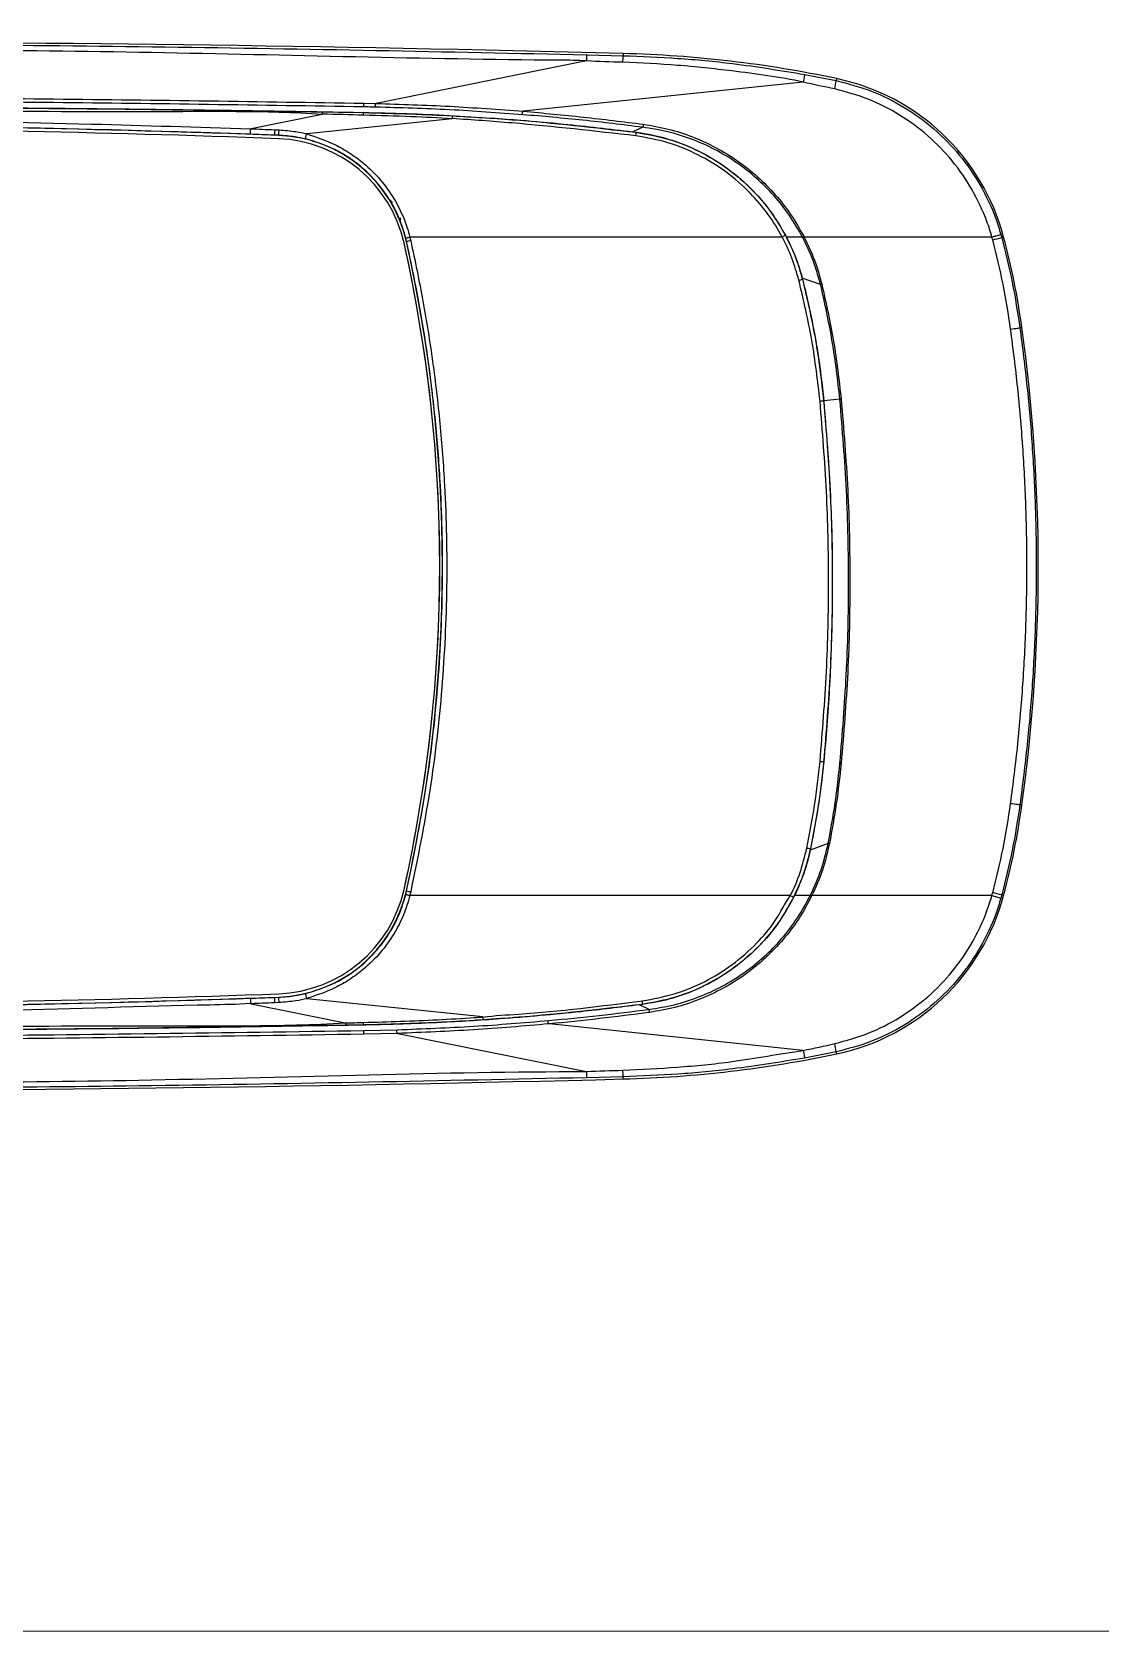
# Model space of a CAD drawing. Extents: x 832 to 911, y 781 to 934.
# Drawn here: x 865.68 to 869.96, y 797.09 to 803.5 of the extents above; entities that cross this region are included whole.
import ezdxf

# ---------------------------------------------------------------- set-up
doc = ezdxf.new("R2010")
doc.units = 0
doc.header["$MEASUREMENT"] = 0
doc.layers.add('1', color=4, linetype='Continuous')
doc.layers.add('BDIM_CYAN', color=4, linetype='Continuous')

# ---------------------------------------------------------------- blocks, each defined once
blk = doc.blocks.new('A$C326A3635')
at = {"layer": 'BDIM_CYAN'}
for p, q in [((3.3773, 4.1244), (2.5346, 3.954)), ((3.3781, 4.149), (3.5238, 4.1453)), ((3.524, 4.154), (3.5238, 4.1453)), ((4.246, 4.0394), (3.1241, 3.9226)), ((4.2515, 4.0702), (4.3784, 4.0453)), ((4.3801, 4.0534), (4.3784, 4.0453)), ((2.3179, 3.9102), (2.0332, 3.8526)), ((2.319, 3.92), (2.4842, 3.9171)), ((2.4431, 3.9186), (2.4842, 3.9178)), ((2.4842, 3.9178), (2.4842, 3.9171)), ((2.4849, 3.9548), (2.5332, 3.9537)), ((2.1282, 3.8486), (2.1456, 3.8479)), ((2.8387, 3.8929), (2.2567, 3.8323)), ((3.6029, 3.8585), (3.5634, 3.8405)), ((2.1448, 3.8264), (2.1274, 3.827)), ((2.1448, 3.8258), (2.1448, 3.8264)), ((3.5634, 3.8405), (3.5764, 3.8388)), ((3.5764, 3.8388), (3.5763, 3.8383)), ((2.5878, 3.569), (2.5997, 3.5572)), ((2.6304, 3.4962), (2.6304, 3.4868)), ((2.6306, 3.4868), (2.6306, 3.4962)), ((2.6568, 3.4006), (2.6534, 3.4146)), ((2.656, 3.4004), (2.6568, 3.4006)), ((4.1613, 3.4188), (2.6696, 3.4186)), ((2.6696, 3.4186), (2.6696, 3.4186)), ((4.243, 3.4188), (4.1785, 3.4185)), ((4.2482, 3.4214), (4.2431, 3.4189)), ((4.2444, 3.4163), (4.2431, 3.4188)), ((4.248, 3.4217), (4.2495, 3.4188)), ((5.0018, 3.4189), (4.2495, 3.4188)), ((5.0018, 3.4189), (5.0018, 3.4189)), ((5.0377, 3.4291), (5.0411, 3.4169)), ((5.0488, 3.4189), (5.0411, 3.4169)), ((4.2429, 3.2497), (4.2417, 3.2546)), ((4.3152, 3.2289), (4.2417, 3.2546)), ((4.2429, 3.2497), (4.2427, 3.2496)), ((5.1219, 3.0563), (5.114, 3.0552)), ((4.3279, 2.7631), (4.3276, 2.7631)), ((4.3927, 2.7693), (4.3279, 2.7631)), ((4.3279, 1.3169), (4.3276, 1.3169)), ((5.1219, 1.1437), (5.114, 1.1448)), ((4.3458, 0.9898), (4.2739, 0.9628)), ((4.2749, 0.9675), (4.2739, 0.9628)), ((4.2749, 0.9675), (4.2746, 0.9675)), ((2.6534, 0.7854), (2.6568, 0.7994)), ((2.656, 0.7996), (2.6568, 0.7994)), ((4.1941, 0.7812), (2.6696, 0.7814)), ((2.6696, 0.7814), (2.6696, 0.7814)), ((4.2743, 0.7812), (4.211, 0.7815)), ((4.2744, 0.7812), (4.2755, 0.7836)), ((4.2807, 0.7811), (4.2755, 0.7836)), ((4.2807, 0.7812), (4.2795, 0.7785)), ((5.0018, 0.7811), (4.2807, 0.7812)), ((5.0018, 0.7811), (5.0018, 0.7811)), ((5.0411, 0.7831), (5.0377, 0.7709)), ((5.0488, 0.7811), (5.0411, 0.7831)), ((2.0332, 0.3474), (2.4104, 0.2711)), ((2.1272, 0.373), (2.1448, 0.3736)), ((2.1456, 0.3521), (2.128, 0.3514)), ((2.1448, 0.3742), (2.1448, 0.3736)), ((2.9615, 0.2943), (2.2567, 0.3677)), ((3.6024, 0.3445), (3.5902, 0.3429)), ((3.628, 0.3247), (3.5902, 0.3429)), ((3.6024, 0.3445), (3.6023, 0.345)), ((2.4842, 0.2626), (2.4114, 0.2613)), ((2.4842, 0.2619), (2.4842, 0.2626)), ((4.246, 0.1606), (3.2281, 0.2665)), ((2.4846, 0.2399), (2.6205, 0.2434)), ((2.6203, 0.2287), (2.4849, 0.2251)), ((2.6213, 0.2285), (3.3773, 0.0756)), ((4.3784, 0.1547), (4.2515, 0.1298)), ((4.3801, 0.1466), (4.3784, 0.1547)), ((3.5238, 0.0547), (3.3781, 0.051)), ((3.524, 0.046), (3.5238, 0.0547))]:
    blk.add_line(p, q, dxfattribs=at)
at = {"layer": 'BDIM_CYAN', "flags": 128}
for points in [[(2.996, 3.8956), (2.9967, 3.8956), (2.9974, 3.8955)], [(5.0769, 3.0501), (5.084, 3.051), (5.0908, 3.052), (5.0971, 3.0528), (5.1026, 3.0536), (5.1071, 3.0542), (5.1106, 3.0547), (5.1129, 3.055), (5.114, 3.0552)], [(4.313, 2.7617), (4.3158, 2.7619), (4.3185, 2.7622), (4.321, 2.7624), (4.3232, 2.7626), (4.325, 2.7628), (4.3264, 2.7629), (4.3273, 2.763), (4.3276, 2.7631)], [(5.0769, 1.1499), (5.084, 1.149), (5.0908, 1.148), (5.0971, 1.1472), (5.1026, 1.1464), (5.1071, 1.1458), (5.1106, 1.1453), (5.1129, 1.145), (5.114, 1.1448)], [(3.108, 0.2926), (3.1074, 0.2925), (3.1067, 0.2925)]]:
    blk.add_lwpolyline(points, dxfattribs=at)
at = {"layer": 'BDIM_CYAN'}
for centre, radius, start, end in [((0, -130.8), 135, 88.504201, 91.495799), ((2.9557, 4.1379), 0.5681, 358.10839, 0.75346), ((3.4, -0.5944), 4.75, 78.09245, 88.5042), ((3.937, 4.1104), 0.4461, 347.28786, 351.60332), ((4.1985, 3.1923), 0.88, 14.92187, 78.09245), ((2.3327, 3.9113), 0.1516, 358.2909, 2.20854), ((0, -53.0437), 56.91, 87.84019, 92.15981), ((0, -53.0471), 56.9, 87.84019, 92.15981), ((11.0186, 3.5096), 8.8969, 177.81579, 177.95507), ((-2.987, 4.035), 5.136, 357.67228, 357.91266), ((2.1242, 3.2779), 0.535, 12.63529, 87.84019), ((2.1242, 3.2812), 0.545, 12.63529, 87.84019), ((3.4977, 3.8371), 0.0786, 350.46968, 0.87262), ((-3.145, 2.1), 5.945, 347.36471, 12.63529), ((5.5077, -9.2587), 12.9764, 102.6179, 102.69164), ((-3.1221, 33.935), 31.591, 284.9076, 284.97535), ((2.15, 2.6464), 3, 7.85169, 14.92187), ((-3.145, 2.0967), 5.935, 0.03234, 12.63529), ((-3.1457, 2.1), 5.935, 347.40114, 12.59886), ((3.955, 4.3286), 1.1167, 284.17414, 284.92783), ((-1.8125, 2.1), 7, 352.14831, 7.85169), ((-3.145, 2.1033), 5.935, 347.36471, 359.96766), ((4.6204, 4.4976), 3.1941, 264.47804, 264.74172), ((2.15, 1.5536), 3, 345.07813, 352.14831), ((3.4086, -3.1171), 4.1754, 78.03072, 78.23229), ((2.1242, 0.9221), 0.535, 272.15981, 347.36471), ((2.1242, 0.9188), 0.545, 272.15981, 347.36471), ((5.4785, 13.3286), 12.8431, 257.30798, 257.38248), ((4.1985, 1.0077), 0.88, 281.90755, 345.07813), ((-3.2759, -30.3112), 32.1874, 75.02528, 75.09177), ((0, 57.2471), 56.9, 267.84019, 272.15981), ((0, 57.2437), 56.91, 267.84019, 272.15981), ((10.8386, 0.6837), 8.7169, 182.04262, 182.18479), ((-2.9892, 0.1649), 5.1382, 2.08738, 2.32765), ((3.522, 0.3457), 0.0804, 359.49616, 9.60873), ((2.1892, 0.2655), 0.295, 359.43986, 1.36547), ((3.4, 4.7944), 4.75, 271.4958, 281.90755), ((3.937, 0.0896), 0.4461, 8.39668, 12.71214), ((2.9557, 0.0621), 0.5681, 359.24654, 1.89161), ((0, 135), 135, 268.504201, 271.495799)]:
    blk.add_arc(centre, radius, start, end, dxfattribs=at)
for points, knots in [([(-3.3781, 4.149), (-2.7971, 4.1614), (-1.6712, 4.1854), (0.018, 4.1941), (1.6892, 4.1852), (2.8151, 4.1611), (3.3781, 4.149)], [0, 0, 0, 0, 0.258003, 0.5, 0.74998, 1, 1, 1, 1]), ([(3.3773, 4.1244), (3.3773, 4.1244), (3.3415, 4.1266), (2.7603, 4.13), (1.6352, 4.1647), (-0.0001, 4.1724), (-1.6704, 4.1518), (-2.7975, 4.1606), (-3.3773, 4.1244), (-3.3773, 4.1244)], [0, 0, 0, 0, 0, 0.015939, 0.25797, 0.5, 0.74201, 1, 1, 1, 1, 1]), ([(3.3775, 4.1244), (3.3775, 4.1244), (3.3775, 4.1244), (3.3775, 4.1244), (3.3775, 4.1244), (3.3774, 4.1244), (3.3774, 4.1244), (3.3773, 4.1244)], [0, 0, 0, 0, 0.038555, 0.089273, 0.183601, 0.587232, 1, 1, 1, 1]), ([(3.3781, 4.149), (3.3781, 4.1485), (3.3781, 4.1477), (3.378, 4.1434), (3.3778, 4.1364), (3.3776, 4.1284), (3.3775, 4.1244)], [0, 0, 0, 0, 0.244979, 0.400464, 0.700231, 1, 1, 1, 1]), ([(3.3777, 4.1244), (3.3777, 4.1244), (3.3776, 4.1244), (3.3775, 4.1244), (3.3775, 4.1244)], [0, 0, 0, 0, 0.014893, 1, 1, 1, 1]), ([(3.5235, 4.1191), (3.4749, 4.1202), (3.4262, 4.1214), (3.3777, 4.1244), (3.3777, 4.1244)], [0, 0, 0, 0, 0.999984, 1, 1, 1, 1]), ([(4.246, 4.0394), (4.246, 4.0394), (4.1515, 4.0597), (3.9833, 4.0824), (3.7423, 4.1088), (3.5965, 4.1157), (3.5235, 4.1191)], [0, 0, 0, 0, 0.000003, 0.398306, 0.698849, 1, 1, 1, 1]), ([(3.5238, 4.1453), (3.597, 4.1424), (3.7438, 4.1366), (3.9869, 4.1135), (4.1555, 4.0859), (4.2515, 4.0702)], [0, 0, 0, 0, 0.300429, 0.601513, 1, 1, 1, 1]), ([(4.2461, 4.0395), (4.2461, 4.0395), (4.2461, 4.0395), (4.2461, 4.0395), (4.2461, 4.0395), (4.246, 4.0394), (4.246, 4.0394), (4.246, 4.0394)], [0, 0, 0, 0, 0.06215, 0.139734, 0.287806, 0.850883, 1, 1, 1, 1]), ([(4.2515, 4.0702), (4.2514, 4.0696), (4.2512, 4.0685), (4.2501, 4.0619), (4.2484, 4.0522), (4.2469, 4.0437), (4.2461, 4.0395)], [0, 0, 0, 0, 0.233174, 0.479854, 0.739928, 1, 1, 1, 1]), ([(4.2462, 4.0395), (4.2462, 4.0395), (4.2462, 4.0395), (4.2461, 4.0395), (4.2461, 4.0395)], [0, 0, 0, 0, 0.024486, 1, 1, 1, 1]), ([(4.3722, 4.0123), (4.3301, 4.0207), (4.2879, 4.029), (4.2462, 4.0395), (4.2462, 4.0395)], [0, 0, 0, 0, 0.9999812, 1, 1, 1, 1]), ([(4.3784, 4.0453), (4.4257, 4.0329), (4.5205, 4.008), (4.6523, 3.9415), (4.7713, 3.8551), (4.8745, 3.7498), (4.958, 3.6284), (5.0101, 3.519), (5.0311, 3.4507), (5.0377, 3.4291)], [0, 0, 0, 0, 0.1546934, 0.3093898, 0.464069, 0.6187485, 0.7736717, 0.928595, 1, 1, 1, 1]), ([(-2.4849, 3.9548), (-2.0708, 3.9614), (-1.2425, 3.9745), (0, 3.9794), (1.2425, 3.9745), (2.0707, 3.9614), (2.4849, 3.9548)], [0, 0, 0, 0, 0.249999, 0.5, 0.750002, 1, 1, 1, 1]), ([(5.0018, 3.4189), (5.0018, 3.4189), (4.9966, 3.4399), (4.9743, 3.5047), (4.9261, 3.6099), (4.8459, 3.7261), (4.7475, 3.8273), (4.6338, 3.9105), (4.508, 3.9751), (4.4175, 3.9999), (4.3722, 4.0123)], [0, 0, 0, 0, 0.0000027, 0.0713548, 0.2261995, 0.3810462, 0.5357272, 0.6904138, 0.8452038, 1, 1, 1, 1]), ([(2.4846, 3.9402), (2.0705, 3.9467), (1.2424, 3.9596), (0, 3.9644), (-1.2424, 3.9596), (-2.0705, 3.9467), (-2.4846, 3.9402)], [0, 0, 0, 0, 0.249995, 0.5, 0.750005, 1, 1, 1, 1]), ([(-2.4431, 3.9186), (-2.3273, 3.9206), (-2.0369, 3.9256), (-1.5718, 3.9317), (-1.0479, 3.9368), (-0.524, 3.9398), (-0.1174, 3.9406), (0.3435, 3.9403), (0.7443, 3.9388), (1.2023, 3.9353), (1.5458, 3.9319), (1.8893, 3.9275), (2.1755, 3.9232), (2.3601, 3.9201), (2.4302, 3.9188), (2.4431, 3.9186)], [0, 0, 0, 0, 0.071103, 0.178323, 0.285543, 0.39277, 0.5, 0.53515, 0.675753, 0.746054, 0.816355, 0.886656, 0.956957, 0.992107, 1, 1, 1, 1]), ([(-2.319, 3.92), (-2.0898, 3.9235), (-1.3168, 3.9355), (0, 3.9426), (1.3169, 3.9355), (2.0898, 3.9235), (2.319, 3.92)], [0, 0, 0, 0, 0.148287, 0.4999997, 0.8517373, 1, 1, 1, 1]), ([(2.3179, 3.9102), (2.3179, 3.9102), (2.0896, 3.9245), (1.3159, 3.9135), (0, 3.9424), (-1.3159, 3.9135), (-2.0896, 3.9245), (-2.3179, 3.9102), (-2.3179, 3.9102)], [0, 0, 0, 0, 0.000001, 0.148106, 0.5, 0.851869, 0.999999, 1, 1, 1, 1]), ([(2.3189, 3.9106), (2.3189, 3.9106), (2.3189, 3.9106), (2.3188, 3.9105), (2.3187, 3.9104), (2.3184, 3.9103), (2.3181, 3.9102), (2.3179, 3.9102)], [0, 0, 0, 0, 0.037723, 0.086625, 0.178405, 0.509324, 1, 1, 1, 1]), ([(2.319, 3.92), (2.319, 3.92), (2.319, 3.9198), (2.319, 3.9184), (2.319, 3.9152), (2.3189, 3.9121), (2.3189, 3.9106)], [0, 0, 0, 0, 0.1025452, 0.3999147, 0.699957, 1, 1, 1, 1]), ([(2.3198, 3.9106), (2.3198, 3.9106), (2.3195, 3.9106), (2.3192, 3.9106), (2.3189, 3.9106)], [0, 0, 0, 0, 0.002469, 1, 1, 1, 1]), ([(2.4842, 3.9067), (2.4294, 3.9087), (2.3746, 3.9106), (2.3198, 3.9106), (2.3198, 3.9106)], [0, 0, 0, 0, 0.999986, 1, 1, 1, 1]), ([(2.4842, 3.9178), (2.5414, 3.9165), (2.6559, 3.9139), (2.8265, 3.9064), (2.9398, 3.8992), (2.996, 3.8956)], [0, 0, 0, 0, 0.335193, 0.670383, 1, 1, 1, 1]), ([(2.4842, 3.9171), (2.5477, 3.9157), (2.6662, 3.913), (2.7846, 3.9072), (2.8395, 3.9045)], [0, 0, 0, 0, 0.536141, 1, 1, 1, 1]), ([(2.4846, 3.9402), (2.4846, 3.9413), (2.4846, 3.9435), (2.4847, 3.9473), (2.4848, 3.9511), (2.4848, 3.9536), (2.4849, 3.9548)], [0, 0, 0, 0, 0.258077, 0.499996, 0.741918, 1, 1, 1, 1]), ([(2.5337, 3.939), (2.5251, 3.9392), (2.5088, 3.9397), (2.4924, 3.94), (2.4846, 3.9402)], [0, 0, 0, 0, 0.520118, 1, 1, 1, 1]), ([(2.5338, 3.9537), (2.5327, 3.9526), (2.5312, 3.9509), (2.5301, 3.9482), (2.5298, 3.9463), (2.5301, 3.9445), (2.5312, 3.9419), (2.5326, 3.9402), (2.5337, 3.939)], [0, 0, 0, 0, 0.279024, 0.39401, 0.501273, 0.5943, 0.704837, 1, 1, 1, 1]), ([(3.1227, 3.9089), (3.0246, 3.9162), (2.8286, 3.9307), (2.632, 3.9362), (2.5337, 3.939)], [0, 0, 0, 0, 0.4999361, 1, 1, 1, 1]), ([(2.5346, 3.954), (2.6331, 3.9508), (2.8298, 3.9445), (3.0261, 3.9298), (3.1243, 3.9225)], [0, 0, 0, 0, 0.5001662, 1, 1, 1, 1]), ([(3.1236, 3.9225), (3.1224, 3.9214), (3.1206, 3.92), (3.1192, 3.9174), (3.1188, 3.9156), (3.119, 3.9137), (3.1204, 3.9113), (3.1218, 3.9099), (3.1227, 3.9089)], [0, 0, 0, 0, 0.2872693, 0.3996148, 0.500544, 0.612389, 0.7427411, 1, 1, 1, 1]), ([(3.6028, 3.8584), (3.523, 3.8684), (3.3633, 3.8883), (3.2029, 3.902), (3.1227, 3.9089)], [0, 0, 0, 0, 0.499899, 1, 1, 1, 1]), ([(3.1243, 3.9227), (3.2046, 3.9153), (3.365, 3.9006), (3.5249, 3.8806), (3.6047, 3.8706)], [0, 0, 0, 0, 0.500257, 1, 1, 1, 1]), ([(2.0311, 3.8305), (1.8188, 3.8374), (1.3348, 3.8531), (0.5788, 3.8657), (-0.2638, 3.8683), (-1.1333, 3.8578), (-1.7314, 3.8412), (-2.0306, 3.8305), (-2.0311, 3.8305)], [0, 0, 0, 0, 0.156863, 0.357558, 0.558253, 0.778936, 0.99962, 1, 1, 1, 1]), ([(-2.0303, 3.8521), (-2.0303, 3.8521), (-1.9763, 3.8554), (-1.6502, 3.8619), (-1.0526, 3.8824), (-0.2368, 3.8901), (0.579, 3.8879), (1.3348, 3.875), (1.8184, 3.859), (2.0303, 3.8521)], [0, 0, 0, 0, 0.000001, 0.040007, 0.240855, 0.441703, 0.642551, 0.843399, 1, 1, 1, 1]), ([(2.0303, 3.8521), (2.0303, 3.8521), (2.0308, 3.8521), (2.0313, 3.852), (2.0318, 3.852)], [0, 0, 0, 0, 0.001621, 1, 1, 1, 1]), ([(2.0311, 3.8305), (2.0311, 3.8305), (2.0311, 3.8306), (2.0311, 3.8312), (2.0311, 3.833), (2.0312, 3.8367), (2.0314, 3.8415), (2.0316, 3.8469), (2.0317, 3.8503), (2.0318, 3.852)], [0, 0, 0, 0, 0.045633, 0.11954, 0.295635, 0.471727, 0.64782, 0.823908, 1, 1, 1, 1]), ([(2.0318, 3.852), (2.0318, 3.852), (2.0318, 3.8521), (2.0319, 3.8522), (2.0321, 3.8523), (2.0326, 3.8525), (2.033, 3.8526), (2.0332, 3.8526)], [0, 0, 0, 0, 0.043004, 0.099713, 0.204278, 0.568194, 1, 1, 1, 1]), ([(2.0332, 3.8526), (2.0481, 3.852), (2.0798, 3.8507), (2.1114, 3.8493), (2.1282, 3.8486)], [0, 0, 0, 0, 0.470477, 1, 1, 1, 1]), ([(2.1456, 3.8479), (2.1683, 3.8461), (2.2056, 3.8433), (2.2424, 3.8359), (2.2567, 3.8323), (2.2567, 3.8323)], [0, 0, 0, 0, 0.60595, 0.999978, 1, 1, 1, 1]), ([(2.8387, 3.8929), (2.8387, 3.8929), (2.7841, 3.8963), (2.6659, 3.9016), (2.5477, 3.9049), (2.4842, 3.9067)], [0, 0, 0, 0, 0.000007, 0.462965, 1, 1, 1, 1]), ([(2.8393, 3.8931), (2.8393, 3.8931), (2.8393, 3.8931), (2.8393, 3.893), (2.8392, 3.893), (2.8391, 3.893), (2.8389, 3.8929), (2.8387, 3.8929)], [0, 0, 0, 0, 0.019115, 0.043576, 0.089722, 0.292947, 1, 1, 1, 1]), ([(2.8395, 3.9045), (2.8396, 3.9044), (2.8396, 3.904), (2.8396, 3.9019), (2.8395, 3.898), (2.8394, 3.8947), (2.8393, 3.8931)], [0, 0, 0, 0, 0.1835109, 0.4648113, 0.732408, 1, 1, 1, 1]), ([(2.8398, 3.893), (2.8398, 3.893), (2.8396, 3.8931), (2.8395, 3.8931), (2.8393, 3.8931)], [0, 0, 0, 0, 0.004426, 1, 1, 1, 1]), ([(2.8395, 3.9045), (2.9196, 3.8998), (3.1659, 3.8853), (3.411, 3.8572), (3.5763, 3.8383)], [0, 0, 0, 0, 0.325087, 1, 1, 1, 1]), ([(3.5753, 3.8241), (3.4101, 3.8428), (3.1654, 3.8706), (2.9197, 3.8881), (2.8398, 3.893), (2.8398, 3.893)], [0, 0, 0, 0, 0.675183, 0.999997, 1, 1, 1, 1]), ([(2.9974, 3.8955), (3.0365, 3.8927), (3.1328, 3.8857), (3.3216, 3.8689), (3.4709, 3.8514), (3.5634, 3.8405)], [0, 0, 0, 0, 0.206888, 0.5086604, 1, 1, 1, 1]), ([(3.6047, 3.8706), (3.6048, 3.8694), (3.6048, 3.8672), (3.6045, 3.8636), (3.6039, 3.861), (3.6034, 3.8593), (3.603, 3.8588), (3.6029, 3.8587)], [0, 0, 0, 0, 0.270641, 0.504235, 0.825593, 0.931619, 1, 1, 1, 1]), ([(4.2429, 3.4188), (4.2261, 3.4481), (4.1926, 3.5062), (4.1301, 3.5854), (4.0587, 3.6566), (3.9788, 3.7191), (3.8917, 3.7715), (3.7991, 3.8126), (3.7025, 3.8429), (3.6361, 3.8534), (3.6029, 3.8587)], [0, 0, 0, 0, 0.1253656, 0.2490797, 0.373447, 0.499342, 0.6250172, 0.750338, 0.8750124, 1, 1, 1, 1]), ([(3.6047, 3.8706), (3.6383, 3.8649), (3.7053, 3.8537), (3.8027, 3.8219), (3.8958, 3.7793), (3.9834, 3.7257), (4.0635, 3.6621), (4.1352, 3.5898), (4.1976, 3.5098), (4.2312, 3.4511), (4.248, 3.4217)], [0, 0, 0, 0, 0.125186, 0.25023, 0.375758, 0.501519, 0.627396, 0.751609, 0.875231, 1, 1, 1, 1]), ([(2.1274, 3.827), (2.1107, 3.8276), (2.0786, 3.8288), (2.0465, 3.83), (2.0311, 3.8305)], [0, 0, 0, 0, 0.521264, 1, 1, 1, 1]), ([(2.2517, 3.8118), (2.238, 3.8148), (2.2028, 3.8224), (2.1668, 3.8249), (2.1448, 3.8264)], [0, 0, 0, 0, 0.389337, 1, 1, 1, 1]), ([(2.2517, 3.8118), (2.2517, 3.8118), (2.2517, 3.8119), (2.2516, 3.8123), (2.2518, 3.8138), (2.2524, 3.8172), (2.2534, 3.8217), (2.2545, 3.8269), (2.2554, 3.8303), (2.2558, 3.832)], [0, 0, 0, 0, 0.043426, 0.09011, 0.272096, 0.454073, 0.636047, 0.818025, 1, 1, 1, 1]), ([(2.6534, 3.4146), (2.6458, 3.4402), (2.6305, 3.4915), (2.5919, 3.5666), (2.5403, 3.6382), (2.4807, 3.6971), (2.42, 3.7413), (2.3475, 3.7827), (2.289, 3.8005), (2.2517, 3.8118)], [0, 0, 0, 0, 0.13508, 0.270159, 0.424919, 0.579679, 0.691849, 0.804019, 1, 1, 1, 1]), ([(2.2567, 3.8323), (2.2566, 3.8323), (2.2563, 3.8323), (2.2561, 3.8322), (2.2559, 3.8321), (2.2558, 3.832), (2.2558, 3.832), (2.2558, 3.832)], [0, 0, 0, 0, 0.321247, 0.651464, 0.788, 0.926109, 1, 1, 1, 1]), ([(2.2558, 3.832), (2.2942, 3.8192), (2.3544, 3.7993), (2.4294, 3.7561), (2.4918, 3.7103), (2.5532, 3.6494), (2.6065, 3.5755), (2.6455, 3.4978), (2.663, 3.4454), (2.6696, 3.4186), (2.6696, 3.4186)], [0, 0, 0, 0, 0.1974297, 0.3095284, 0.4216188, 0.576068, 0.7305122, 0.8652546, 0.9999961, 1, 1, 1, 1]), ([(4.1613, 3.4188), (4.1613, 3.4188), (4.1451, 3.4513), (4.1052, 3.5122), (4.0309, 3.6016), (3.9373, 3.6829), (3.8256, 3.7512), (3.7039, 3.801), (3.6181, 3.8164), (3.5753, 3.8241)], [0, 0, 0, 0, 0.000001, 0.146991, 0.29398, 0.470514, 0.647046, 0.823526, 1, 1, 1, 1]), ([(3.5763, 3.8383), (3.6195, 3.8307), (3.707, 3.8153), (3.8305, 3.7649), (3.9453, 3.6954), (4.0401, 3.6126), (4.1178, 3.522), (4.1553, 3.4582), (4.1742, 3.426)], [0, 0, 0, 0, 0.174004, 0.353062, 0.527064, 0.706098, 0.851603, 1, 1, 1, 1]), ([(3.5764, 3.8388), (3.58, 3.8383), (3.6248, 3.8324), (3.7098, 3.8132), (3.8257, 3.7674), (3.9356, 3.7025), (4.0354, 3.6184), (4.119, 3.5223), (4.1598, 3.451), (4.1785, 3.4185)], [0, 0, 0, 0, 0.014411, 0.177789, 0.341162, 0.502501, 0.67758, 0.85266, 1, 1, 1, 1]), ([(2.6534, 3.4146), (2.6536, 3.4146), (2.654, 3.4147), (2.6562, 3.4153), (2.6598, 3.4162), (2.6645, 3.4173), (2.6679, 3.4182), (2.6696, 3.4186)], [0, 0, 0, 0, 0.182251, 0.367822, 0.578548, 0.789274, 1, 1, 1, 1]), ([(2.6568, 0.7994), (2.6841, 0.9338), (2.7389, 1.2032), (2.7849, 1.6105), (2.8049, 2.0177), (2.7976, 2.3697), (2.7753, 2.6683), (2.7465, 2.9135), (2.7081, 3.158), (2.6739, 3.3197), (2.6568, 3.4006)], [0, 0, 0, 0, 0.156854, 0.314466, 0.46839, 0.623027, 0.716944, 0.810861, 0.905431, 1, 1, 1, 1]), ([(2.6696, 3.4186), (2.6696, 3.4186), (2.6709, 3.4139), (2.672, 3.4091), (2.6731, 3.4043)], [0, 0, 0, 0, 0.000113, 1, 1, 1, 1]), ([(2.6731, 3.4043), (2.6901, 3.3237), (2.7242, 3.1626), (2.7627, 2.918), (2.7917, 2.6716), (2.8143, 2.3717), (2.8216, 2.0181), (2.8017, 1.6104), (2.7555, 1.2014), (2.7006, 0.9312), (2.6731, 0.7957)], [0, 0, 0, 0, 0.093918, 0.187835, 0.282405, 0.376975, 0.530895, 0.685529, 0.842386, 1, 1, 1, 1]), ([(4.1742, 3.426), (4.1739, 3.4258), (4.1737, 3.4256), (4.172, 3.4247), (4.1699, 3.4235), (4.166, 3.4213), (4.1629, 3.4197), (4.1613, 3.4188)], [0, 0, 0, 0, 0.264317, 0.31265, 0.541761, 0.770886, 1, 1, 1, 1]), ([(4.1613, 3.4188), (4.1613, 3.4188), (4.1613, 3.4188), (4.1613, 3.4188), (4.1613, 3.4188)], [0, 0, 0, 0, 0.686687, 1, 1, 1, 1]), ([(4.2284, 3.2459), (4.2197, 3.2754), (4.2021, 3.3348), (4.1768, 3.3917), (4.1613, 3.4188), (4.1613, 3.4188)], [0, 0, 0, 0, 0.496382, 0.999987, 1, 1, 1, 1]), ([(4.1742, 3.426), (4.1881, 3.3978), (4.2163, 3.3411), (4.2338, 3.2802), (4.2427, 3.2496)], [0, 0, 0, 0, 0.496388, 1, 1, 1, 1]), ([(4.1785, 3.4185), (4.1907, 3.3931), (4.2151, 3.3424), (4.2332, 3.2864), (4.241, 3.2569), (4.2417, 3.2546)], [0, 0, 0, 0, 0.479141, 0.958285, 1, 1, 1, 1]), ([(4.2495, 3.4188), (4.2486, 3.4184), (4.2469, 3.4175), (4.2452, 3.4167), (4.2444, 3.4163)], [0, 0, 0, 0, 0.500006, 1, 1, 1, 1]), ([(4.3152, 3.2289), (4.3062, 3.2612), (4.2882, 3.3258), (4.259, 3.3861), (4.2444, 3.4163)], [0, 0, 0, 0, 0.500239, 1, 1, 1, 1]), ([(4.2495, 3.4188), (4.2641, 3.3885), (4.2933, 3.3277), (4.3112, 3.2627), (4.3201, 3.2302)], [0, 0, 0, 0, 0.500072, 1, 1, 1, 1]), ([(5.0018, 3.4189), (5.0061, 3.4201), (5.0115, 3.4217), (5.0279, 3.4263), (5.033, 3.4278), (5.0377, 3.4291)], [0, 0, 0, 0, 0.2387122, 0.2979874, 1, 1, 1, 1]), ([(5.005, 3.4073), (5.0039, 3.4111), (5.0029, 3.415), (5.0018, 3.4189), (5.0018, 3.4189)], [0, 0, 0, 0, 0.9998121, 1, 1, 1, 1]), ([(5.0769, 3.0501), (5.0677, 3.11), (5.0492, 3.2302), (5.0198, 3.3482), (5.005, 3.4073)], [0, 0, 0, 0, 0.499051, 1, 1, 1, 1]), ([(5.0411, 3.4169), (5.056, 3.3573), (5.0859, 3.2378), (5.1046, 3.1161), (5.114, 3.0552)], [0, 0, 0, 0, 0.499048, 1, 1, 1, 1]), ([(4.313, 2.7617), (4.3036, 2.8429), (4.2848, 3.006), (4.2473, 3.1658), (4.2284, 3.2459)], [0, 0, 0, 0, 0.498497, 1, 1, 1, 1]), ([(4.2427, 3.2496), (4.2615, 3.1696), (4.2992, 3.009), (4.3181, 2.8452), (4.3276, 2.7631)], [0, 0, 0, 0, 0.4984965, 1, 1, 1, 1]), ([(4.2429, 3.2497), (4.2508, 3.2178), (4.2705, 3.1378), (4.2958, 3.0087), (4.3158, 2.8782), (4.3244, 2.7963), (4.3279, 2.7631)], [0, 0, 0, 0, 0.19921, 0.499992, 0.797442, 1, 1, 1, 1]), ([(4.3202, 3.2301), (4.3193, 3.2299), (4.3177, 3.2295), (4.3161, 3.2291), (4.3152, 3.2289)], [0, 0, 0, 0, 0.499984, 1, 1, 1, 1]), ([(4.3927, 2.7693), (4.3839, 2.8466), (4.3663, 3.0012), (4.3323, 3.153), (4.3153, 3.2289)], [0, 0, 0, 0, 0.500012, 1, 1, 1, 1]), ([(4.3202, 3.2301), (4.3372, 3.1541), (4.3713, 3.002), (4.3889, 2.8472), (4.3978, 2.7698)], [0, 0, 0, 0, 0.5000047, 1, 1, 1, 1]), ([(5.0769, 1.1499), (5.087, 1.2293), (5.1073, 1.388), (5.1273, 1.6275), (5.1396, 1.8679), (5.1434, 2.1071), (5.1391, 2.3445), (5.1267, 2.58), (5.1069, 2.8154), (5.0869, 2.9718), (5.0769, 3.0501)], [0, 0, 0, 0, 0.125877, 0.251754, 0.378235, 0.504716, 0.628252, 0.751787, 0.875894, 1, 1, 1, 1]), ([(5.114, 3.0552), (5.124, 2.9769), (5.144, 2.8203), (5.164, 2.584), (5.1765, 2.3469), (5.1809, 2.1079), (5.1771, 1.8678), (5.1648, 1.6265), (5.1447, 1.3853), (5.1242, 1.225), (5.114, 1.1448)], [0, 0, 0, 0, 0.123535, 0.247071, 0.371177, 0.495284, 0.621161, 0.747038, 0.873519, 1, 1, 1, 1]), ([(4.313, 1.3183), (4.3228, 1.4378), (4.3424, 1.6769), (4.3499, 2.0378), (4.3426, 2.3998), (4.3229, 2.641), (4.313, 2.7617)], [0, 0, 0, 0, 0.248861, 0.497722, 0.748861, 1, 1, 1, 1]), ([(4.3276, 2.7631), (4.3374, 2.6433), (4.3571, 2.4038), (4.3646, 2.0422), (4.3573, 1.6795), (4.3375, 1.4378), (4.3276, 1.3169)], [0, 0, 0, 0, 0.248861, 0.497722, 0.748861, 1, 1, 1, 1]), ([(4.3279, 2.7631), (4.3393, 2.6198), (4.3584, 2.3799), (4.3641, 2.0424), (4.3588, 1.7518), (4.3453, 1.5099), (4.3323, 1.3651), (4.3279, 1.3169)], [0, 0, 0, 0, 0.297673, 0.498342, 0.69901, 0.899679, 1, 1, 1, 1]), ([(4.3978, 2.7697), (4.3969, 2.7697), (4.3952, 2.7695), (4.3935, 2.7694), (4.3927, 2.7693)], [0, 0, 0, 0, 0.499984, 1, 1, 1, 1]), ([(4.3927, 1.3107), (4.4024, 1.4286), (4.4222, 1.6684), (4.43, 2.033), (4.4228, 2.4018), (4.4027, 2.6473), (4.3927, 2.7693)], [0, 0, 0, 0, 0.24282, 0.494171, 0.748639, 1, 1, 1, 1]), ([(4.3978, 2.7697), (4.4077, 2.6483), (4.4276, 2.4055), (4.4351, 2.04), (4.4276, 1.6746), (4.4077, 1.4317), (4.3978, 1.3102)], [0, 0, 0, 0, 0.250029, 0.499907, 0.749948, 1, 1, 1, 1]), ([(4.2602, 0.9706), (4.2714, 1.0281), (4.2938, 1.1433), (4.3066, 1.2599), (4.313, 1.3183)], [0, 0, 0, 0, 0.499232, 1, 1, 1, 1]), ([(4.3276, 1.3169), (4.3212, 1.2584), (4.3084, 1.1412), (4.2859, 1.0255), (4.2746, 0.9675)], [0, 0, 0, 0, 0.4992312, 1, 1, 1, 1]), ([(4.3279, 1.3169), (4.322, 1.2626), (4.3093, 1.1454), (4.2869, 1.0297), (4.2749, 0.9675)], [0, 0, 0, 0, 0.46293, 1, 1, 1, 1]), ([(4.3458, 0.9898), (4.3558, 1.0436), (4.3754, 1.1499), (4.387, 1.2575), (4.3927, 1.3107)], [0, 0, 0, 0, 0.50531, 1, 1, 1, 1]), ([(4.3978, 1.3102), (4.392, 1.2564), (4.3804, 1.1487), (4.3606, 1.0421), (4.3508, 0.9889)], [0, 0, 0, 0, 0.49996, 1, 1, 1, 1]), ([(4.3978, 1.3102), (4.3969, 1.3103), (4.3952, 1.3105), (4.3935, 1.3106), (4.3927, 1.3107)], [0, 0, 0, 0, 0.500041, 1, 1, 1, 1]), ([(5.005, 0.7927), (5.0197, 0.8516), (5.0492, 0.9696), (5.0676, 1.0897), (5.0769, 1.1499)], [0, 0, 0, 0, 0.499051, 1, 1, 1, 1]), ([(5.114, 1.1448), (5.1046, 1.0841), (5.0859, 0.9624), (5.0561, 0.843), (5.0411, 0.7831)], [0, 0, 0, 0, 0.499048, 1, 1, 1, 1]), ([(4.1941, 0.7812), (4.1941, 0.7812), (4.2101, 0.8103), (4.2354, 0.8729), (4.2519, 0.9378), (4.2602, 0.9706)], [0, 0, 0, 0, 0.000012, 0.495779, 1, 1, 1, 1]), ([(4.2746, 0.9675), (4.2665, 0.9345), (4.2504, 0.8679), (4.2216, 0.8057), (4.2071, 0.7744)], [0, 0, 0, 0, 0.495771, 1, 1, 1, 1]), ([(4.2739, 0.9628), (4.2719, 0.9543), (4.2652, 0.9244), (4.2494, 0.8717), (4.2294, 0.82), (4.215, 0.7898), (4.211, 0.7815)], [0, 0, 0, 0, 0.136049, 0.478196, 0.856445, 1, 1, 1, 1]), ([(4.2755, 0.7836), (4.2906, 0.8168), (4.3207, 0.8832), (4.3374, 0.9543), (4.3457, 0.9898)], [0, 0, 0, 0, 0.499758, 1, 1, 1, 1]), ([(4.3507, 0.9887), (4.3425, 0.953), (4.3259, 0.8815), (4.2958, 0.8146), (4.2807, 0.7812)], [0, 0, 0, 0, 0.499918, 1, 1, 1, 1]), ([(4.3507, 0.9887), (4.3499, 0.9889), (4.3482, 0.9893), (4.3465, 0.9896), (4.3457, 0.9898)], [0, 0, 0, 0, 0.500014, 1, 1, 1, 1]), ([(2.2517, 0.3882), (2.289, 0.3995), (2.3475, 0.4173), (2.42, 0.4587), (2.4807, 0.5029), (2.5403, 0.5618), (2.5919, 0.6334), (2.6305, 0.7085), (2.6458, 0.7598), (2.6534, 0.7854)], [0, 0, 0, 0, 0.195981, 0.308151, 0.420321, 0.575081, 0.729841, 0.86492, 1, 1, 1, 1]), ([(2.6696, 0.7814), (2.6696, 0.7814), (2.663, 0.7546), (2.6455, 0.7022), (2.6065, 0.6245), (2.5532, 0.5506), (2.4918, 0.4897), (2.4294, 0.4439), (2.3544, 0.4007), (2.2942, 0.3808), (2.2558, 0.368)], [0, 0, 0, 0, 0.000004, 0.134745, 0.269488, 0.423932, 0.578381, 0.690472, 0.80257, 1, 1, 1, 1]), ([(2.6534, 0.7854), (2.6536, 0.7854), (2.654, 0.7853), (2.6562, 0.7847), (2.6598, 0.7838), (2.6645, 0.7827), (2.6679, 0.7818), (2.6696, 0.7814)], [0, 0, 0, 0, 0.182251, 0.367822, 0.578548, 0.789274, 1, 1, 1, 1]), ([(2.6731, 0.7957), (2.672, 0.7909), (2.6708, 0.7861), (2.6696, 0.7814), (2.6696, 0.7814)], [0, 0, 0, 0, 0.999877, 1, 1, 1, 1]), ([(3.6012, 0.3591), (3.6441, 0.3669), (3.7298, 0.3825), (3.8513, 0.4327), (3.9631, 0.5012), (4.0578, 0.5851), (4.138, 0.6778), (4.1725, 0.7487), (4.1941, 0.7812), (4.1941, 0.7812)], [0, 0, 0, 0, 0.172497, 0.345002, 0.517553, 0.690106, 0.845052, 0.999999, 1, 1, 1, 1]), ([(4.2071, 0.7744), (4.1879, 0.7399), (4.149, 0.6702), (4.0691, 0.5753), (3.972, 0.4896), (3.8585, 0.4202), (3.7342, 0.3687), (3.6467, 0.353), (3.6023, 0.345)], [0, 0, 0, 0, 0.1531371, 0.3098213, 0.4799013, 0.6548962, 0.8249801, 1, 1, 1, 1]), ([(4.211, 0.7815), (4.1886, 0.741), (4.1446, 0.6614), (4.0542, 0.5596), (3.9511, 0.4742), (3.8345, 0.4082), (3.717, 0.364), (3.6377, 0.3505), (3.6024, 0.3445)], [0, 0, 0, 0, 0.17782, 0.34892, 0.520022, 0.691143, 0.862263, 1, 1, 1, 1]), ([(3.6279, 0.3246), (3.6618, 0.3301), (3.7294, 0.3411), (3.8277, 0.3726), (3.9214, 0.4154), (4.0095, 0.4696), (4.0902, 0.5343), (4.1619, 0.6083), (4.2249, 0.6902), (4.2578, 0.7507), (4.2743, 0.7812)], [0, 0, 0, 0, 0.125046, 0.249283, 0.374248, 0.499534, 0.62497, 0.749678, 0.874099, 1, 1, 1, 1]), ([(4.2795, 0.7785), (4.2629, 0.7478), (4.2301, 0.6868), (4.167, 0.6039), (4.0951, 0.5288), (4.0142, 0.4629), (3.9256, 0.4074), (3.8312, 0.3633), (3.7323, 0.3302), (3.664, 0.3185), (3.6298, 0.3127)], [0, 0, 0, 0, 0.12551, 0.249718, 0.374303, 0.499708, 0.625094, 0.750241, 0.874932, 1, 1, 1, 1]), ([(4.1941, 0.7812), (4.1941, 0.7812), (4.1941, 0.7812), (4.1941, 0.7812), (4.1941, 0.7812)], [0, 0, 0, 0, 0.694105, 1, 1, 1, 1]), ([(4.1941, 0.7812), (4.1957, 0.7804), (4.1988, 0.7788), (4.2028, 0.7767), (4.2049, 0.7756), (4.2066, 0.7747), (4.2069, 0.7745), (4.2071, 0.7744)], [0, 0, 0, 0, 0.22918, 0.458355, 0.687541, 0.7338, 1, 1, 1, 1]), ([(4.2795, 0.7785), (4.2786, 0.779), (4.2768, 0.7799), (4.2751, 0.7807), (4.2743, 0.7812)], [0, 0, 0, 0, 0.499996, 1, 1, 1, 1]), ([(4.3722, 0.1877), (4.4175, 0.2001), (4.508, 0.2249), (4.6338, 0.2895), (4.7475, 0.3727), (4.8459, 0.4739), (4.926, 0.5901), (4.9744, 0.6952), (4.9964, 0.7602), (5.0018, 0.7811), (5.0018, 0.7811)], [0, 0, 0, 0, 0.154796, 0.309586, 0.464273, 0.618954, 0.773801, 0.928645, 0.999997, 1, 1, 1, 1]), ([(5.0377, 0.7709), (5.0311, 0.7493), (5.0101, 0.681), (4.958, 0.5716), (4.8745, 0.4502), (4.7713, 0.3449), (4.6523, 0.2585), (4.5205, 0.192), (4.4257, 0.1671), (4.3784, 0.1547)], [0, 0, 0, 0, 0.071405, 0.226328, 0.381251, 0.535931, 0.69061, 0.845307, 1, 1, 1, 1]), ([(5.0018, 0.7811), (5.0018, 0.7811), (5.0028, 0.785), (5.0039, 0.7889), (5.005, 0.7927)], [0, 0, 0, 0, 0.000194, 1, 1, 1, 1]), ([(5.0018, 0.7811), (5.0061, 0.7799), (5.0115, 0.7783), (5.0279, 0.7737), (5.033, 0.7722), (5.0377, 0.7709)], [0, 0, 0, 0, 0.238712, 0.297988, 1, 1, 1, 1]), ([(2.1448, 0.3736), (2.1668, 0.3751), (2.2028, 0.3776), (2.238, 0.3852), (2.2517, 0.3882)], [0, 0, 0, 0, 0.610663, 1, 1, 1, 1]), ([(2.2517, 0.3882), (2.2517, 0.3882), (2.2517, 0.3881), (2.2516, 0.3877), (2.2518, 0.3862), (2.2524, 0.3828), (2.2534, 0.3783), (2.2545, 0.3731), (2.2554, 0.3697), (2.2558, 0.368)], [0, 0, 0, 0, 0.043425, 0.09011, 0.272096, 0.454073, 0.636048, 0.818025, 1, 1, 1, 1]), ([(2.0303, 0.3479), (2.0303, 0.3479), (1.9763, 0.3446), (1.6502, 0.3381), (1.0526, 0.3176), (0.2368, 0.3099), (-0.579, 0.3121), (-1.3352, 0.325), (-1.8194, 0.341), (-2.0318, 0.348)], [0, 0, 0, 0, 0.000001, 0.039996, 0.240751, 0.441549, 0.642304, 0.843102, 1, 1, 1, 1]), ([(-2.0311, 0.3695), (-1.8188, 0.3626), (-1.3348, 0.3469), (-0.5788, 0.3343), (0.2638, 0.3317), (1.1333, 0.3422), (1.7314, 0.3588), (2.0306, 0.3695), (2.0311, 0.3695)], [0, 0, 0, 0, 0.15686, 0.357555, 0.55825, 0.778935, 0.99962, 1, 1, 1, 1]), ([(2.0318, 0.348), (2.0313, 0.348), (2.0308, 0.348), (2.0303, 0.3479), (2.0303, 0.3479)], [0, 0, 0, 0, 0.998376, 1, 1, 1, 1]), ([(2.0311, 0.3695), (2.0465, 0.37), (2.0785, 0.3712), (2.1106, 0.3724), (2.1272, 0.373)], [0, 0, 0, 0, 0.479693, 1, 1, 1, 1]), ([(2.0311, 0.3695), (2.0311, 0.3695), (2.0311, 0.3694), (2.0311, 0.3688), (2.0311, 0.367), (2.0312, 0.3633), (2.0314, 0.3585), (2.0316, 0.3531), (2.0317, 0.3497), (2.0318, 0.348)], [0, 0, 0, 0, 0.045633, 0.11954, 0.295635, 0.471727, 0.64782, 0.823908, 1, 1, 1, 1]), ([(2.0332, 0.3474), (2.0331, 0.3474), (2.0328, 0.3475), (2.0324, 0.3476), (2.0321, 0.3477), (2.0319, 0.3478), (2.0318, 0.3479), (2.0318, 0.3479), (2.0318, 0.348), (2.0318, 0.348)], [0, 0, 0, 0, 0.320705, 0.539606, 0.690517, 0.84622, 0.909449, 0.963237, 1, 1, 1, 1]), ([(2.128, 0.3514), (2.1113, 0.3507), (2.0797, 0.3493), (2.0481, 0.348), (2.0332, 0.3474)], [0, 0, 0, 0, 0.528566, 1, 1, 1, 1]), ([(2.2567, 0.3677), (2.2567, 0.3677), (2.2424, 0.3641), (2.2056, 0.3567), (2.1683, 0.3539), (2.1456, 0.3521)], [0, 0, 0, 0, 0.000022, 0.39405, 1, 1, 1, 1]), ([(2.2558, 0.368), (2.2558, 0.368), (2.2558, 0.3679), (2.2559, 0.3679), (2.2562, 0.3677), (2.2565, 0.3677), (2.2567, 0.3677)], [0, 0, 0, 0, 0.0931322, 0.2103219, 0.4157692, 1, 1, 1, 1]), ([(3.6023, 0.345), (3.437, 0.3256), (3.2241, 0.3007), (3.0102, 0.2859), (2.9625, 0.2826)], [0, 0, 0, 0, 0.776714, 1, 1, 1, 1]), ([(2.9626, 0.2942), (2.9626, 0.2942), (3.0099, 0.3001), (3.2239, 0.3114), (3.4362, 0.3382), (3.6012, 0.3591)], [0, 0, 0, 0, 0.000004, 0.222846, 1, 1, 1, 1]), ([(3.5902, 0.3429), (3.5119, 0.3333), (3.3796, 0.3172), (3.2196, 0.3019), (3.1371, 0.2949), (3.109, 0.2927), (3.108, 0.2926)], [0, 0, 0, 0, 0.487803, 0.825387, 0.994175, 1, 1, 1, 1]), ([(3.2266, 0.2802), (3.2936, 0.2865), (3.4277, 0.2992), (3.5611, 0.3164), (3.6278, 0.3249)], [0, 0, 0, 0, 0.5000566, 1, 1, 1, 1]), ([(3.6298, 0.3127), (3.6298, 0.3139), (3.6299, 0.3161), (3.6295, 0.3197), (3.6289, 0.3223), (3.6284, 0.3241), (3.628, 0.3246), (3.6279, 0.3248)], [0, 0, 0, 0, 0.263525, 0.499179, 0.826491, 0.933071, 1, 1, 1, 1]), ([(2.4842, 0.2619), (2.4296, 0.2609), (2.1567, 0.256), (1.6655, 0.2489), (1.0105, 0.2424), (0.3554, 0.2392), (-0.1905, 0.239), (-0.7364, 0.2409), (-1.2642, 0.2446), (-1.8832, 0.2517), (-2.2839, 0.2585), (-2.4842, 0.2619)], [0, 0, 0, 0, 0.0329594, 0.1647972, 0.2966349, 0.4284727, 0.5603105, 0.6262293, 0.7580671, 0.8790323, 1, 1, 1, 1]), ([(2.4114, 0.2613), (2.1514, 0.2572), (1.3476, 0.2443), (0, 0.2371), (-1.3477, 0.2443), (-2.1514, 0.2572), (-2.4114, 0.2613)], [0, 0, 0, 0, 0.161762, 0.5, 0.838261, 1, 1, 1, 1]), ([(-2.4104, 0.2711), (-2.4104, 0.2711), (-2.1512, 0.2549), (-1.3469, 0.2662), (-0.0001, 0.2381), (1.3469, 0.2653), (2.1511, 0.2559), (2.4104, 0.2711), (2.4104, 0.2711)], [0, 0, 0, 0, 0, 0.161615, 0.5, 0.838362, 0.999999, 1, 1, 1, 1]), ([(2.4104, 0.2711), (2.4105, 0.2711), (2.4107, 0.271), (2.4109, 0.271), (2.411, 0.2709), (2.4111, 0.2709), (2.4112, 0.2708), (2.4112, 0.2708), (2.4113, 0.2708), (2.4113, 0.2708), (2.4113, 0.2708)], [0, 0, 0, 0, 0.321203, 0.539491, 0.689276, 0.829146, 0.900716, 0.952545, 0.989141, 1, 1, 1, 1]), ([(2.4113, 0.2708), (2.4115, 0.2708), (2.4118, 0.2708), (2.4121, 0.2708), (2.4121, 0.2708)], [0, 0, 0, 0, 0.9971181, 1, 1, 1, 1]), ([(2.4113, 0.2708), (2.4113, 0.2692), (2.4113, 0.2661), (2.4114, 0.2629), (2.4114, 0.2615), (2.4114, 0.2614), (2.4114, 0.2613)], [0, 0, 0, 0, 0.299222, 0.598439, 0.889721, 1, 1, 1, 1]), ([(2.4121, 0.2708), (2.4121, 0.2708), (2.4361, 0.2708), (2.4601, 0.2717), (2.4841, 0.2725)], [0, 0, 0, 0, 0.000033, 1, 1, 1, 1]), ([(2.4841, 0.2725), (2.5335, 0.2739), (2.6815, 0.2781), (2.8406, 0.286), (2.9503, 0.2936), (2.9615, 0.2943), (2.9615, 0.2943)], [0, 0, 0, 0, 0.30984, 0.929288, 0.999995, 1, 1, 1, 1]), ([(2.9625, 0.2826), (2.951, 0.2819), (2.8411, 0.2748), (2.6817, 0.2671), (2.5336, 0.2637), (2.4842, 0.2626)], [0, 0, 0, 0, 0.071823, 0.690625, 1, 1, 1, 1]), ([(2.5331, 0.2629), (2.5305, 0.2628), (2.5142, 0.2624), (2.4978, 0.2621), (2.4842, 0.2619)], [0, 0, 0, 0, 0.163431, 1, 1, 1, 1]), ([(3.1067, 0.2925), (3.0919, 0.2913), (3.0363, 0.2869), (2.9399, 0.2803), (2.8036, 0.2724), (2.6809, 0.2672), (2.5862, 0.2642), (2.546, 0.2632), (2.5331, 0.2629)], [0, 0, 0, 0, 0.077546, 0.291306, 0.505101, 0.790164, 0.932692, 1, 1, 1, 1]), ([(3.2274, 0.2666), (3.1264, 0.258), (2.9243, 0.2408), (2.7217, 0.2325), (2.6204, 0.2284)], [0, 0, 0, 0, 0.499859, 1, 1, 1, 1]), ([(2.6205, 0.2434), (2.722, 0.2472), (2.9244, 0.2548), (3.1261, 0.2717), (3.2266, 0.2802)], [0, 0, 0, 0, 0.501739, 1, 1, 1, 1]), ([(2.9615, 0.2943), (2.9616, 0.2943), (2.9617, 0.2943), (2.9618, 0.2942), (2.9619, 0.2942), (2.962, 0.2942), (2.962, 0.2942), (2.962, 0.2942), (2.9621, 0.2942), (2.9621, 0.2941), (2.9621, 0.2941), (2.9621, 0.2941)], [0, 0, 0, 0, 0.322591, 0.540038, 0.688021, 0.788488, 0.858489, 0.931065, 0.960508, 0.985021, 1, 1, 1, 1]), ([(2.9621, 0.2941), (2.9622, 0.2941), (2.9624, 0.2942), (2.9626, 0.2942), (2.9626, 0.2942)], [0, 0, 0, 0, 0.995647, 1, 1, 1, 1]), ([(2.9621, 0.2941), (2.9622, 0.2925), (2.9623, 0.2892), (2.9625, 0.2854), (2.9625, 0.2837), (2.9625, 0.2828), (2.9625, 0.2827), (2.9625, 0.2826)], [0, 0, 0, 0, 0.26603, 0.532056, 0.798082, 0.832076, 1, 1, 1, 1]), ([(3.2275, 0.2668), (3.2264, 0.2679), (3.2248, 0.2693), (3.2235, 0.2718), (3.2231, 0.2736), (3.2234, 0.2755), (3.2246, 0.2778), (3.2258, 0.2792), (3.2266, 0.2802)], [0, 0, 0, 0, 0.283087, 0.396346, 0.500093, 0.612528, 0.743119, 1, 1, 1, 1]), ([(3.6298, 0.3127), (3.5629, 0.3041), (3.429, 0.2868), (3.2946, 0.2732), (3.2274, 0.2664)], [0, 0, 0, 0, 0.499726, 1, 1, 1, 1]), ([(2.4849, 0.2251), (1.9327, 0.217), (0.8284, 0.2007), (-0.8284, 0.2007), (-1.9327, 0.217), (-2.4849, 0.2251)], [0, 0, 0, 0, 0.333332, 0.666668, 1, 1, 1, 1]), ([(-2.4846, 0.2399), (-1.9325, 0.2318), (-0.8283, 0.2157), (0.8283, 0.2157), (1.9325, 0.2318), (2.4846, 0.2399)], [0, 0, 0, 0, 0.333333, 0.666667, 1, 1, 1, 1]), ([(2.4849, 0.2251), (2.4848, 0.2264), (2.4848, 0.2288), (2.4847, 0.2327), (2.4847, 0.2365), (2.4846, 0.2387), (2.4846, 0.2399)], [0, 0, 0, 0, 0.2582, 0.500005, 0.741801, 1, 1, 1, 1]), ([(2.6206, 0.2289), (2.6196, 0.23), (2.6182, 0.2316), (2.6172, 0.2343), (2.6171, 0.2361), (2.6174, 0.2378), (2.6184, 0.2404), (2.6196, 0.2421), (2.6205, 0.2434)], [0, 0, 0, 0, 0.2750017, 0.3904095, 0.5001177, 0.5909688, 0.7017246, 1, 1, 1, 1]), ([(3.5235, 0.0809), (3.5963, 0.0845), (3.742, 0.0917), (3.9836, 0.1153), (4.1504, 0.1469), (4.246, 0.1606), (4.246, 0.1606)], [0, 0, 0, 0, 0.300544, 0.601694, 0.999997, 1, 1, 1, 1]), ([(4.2515, 0.1298), (4.1555, 0.1141), (3.9871, 0.0866), (3.7439, 0.0634), (3.5972, 0.0576), (3.5238, 0.0547)], [0, 0, 0, 0, 0.398487, 0.698917, 1, 1, 1, 1]), ([(4.246, 0.1606), (4.246, 0.1606), (4.246, 0.1606), (4.2461, 0.1605), (4.2461, 0.1605), (4.2461, 0.1605), (4.2461, 0.1605), (4.2461, 0.1605), (4.2461, 0.1605)], [0, 0, 0, 0, 0.3217, 0.542862, 0.750893, 0.84446, 0.939051, 1, 1, 1, 1]), ([(4.2461, 0.1605), (4.2461, 0.1605), (4.2462, 0.1605), (4.2462, 0.1605), (4.2462, 0.1605)], [0, 0, 0, 0, 0.975285, 1, 1, 1, 1]), ([(4.2461, 0.1605), (4.2469, 0.1563), (4.2484, 0.1478), (4.2501, 0.1381), (4.2512, 0.1315), (4.2514, 0.1304), (4.2515, 0.1298)], [0, 0, 0, 0, 0.260072, 0.520146, 0.766826, 1, 1, 1, 1]), ([(4.2462, 0.1605), (4.2462, 0.1605), (4.2884, 0.1685), (4.3303, 0.1781), (4.3722, 0.1877)], [0, 0, 0, 0, 0.000019, 1, 1, 1, 1]), ([(-3.3773, 0.0756), (-3.3773, 0.0756), (-3.3414, 0.0756), (-2.7608, 0.0531), (-1.635, 0.0416), (-0.0001, 0.0297), (1.6709, 0.033), (2.7964, 0.0756), (3.3773, 0.0756), (3.3773, 0.0756)], [0, 0, 0, 0, 0, 0.015939, 0.25797, 0.5, 0.74201, 1, 1, 1, 1, 1]), ([(3.3773, 0.0756), (3.3774, 0.0756), (3.3774, 0.0756), (3.3774, 0.0756), (3.3775, 0.0756), (3.3775, 0.0756), (3.3775, 0.0756), (3.3775, 0.0756), (3.3775, 0.0756), (3.3775, 0.0756)], [0, 0, 0, 0, 0.321492, 0.53921, 0.690341, 0.837156, 0.899883, 0.963744, 1, 1, 1, 1]), ([(3.3775, 0.0756), (3.3775, 0.0756), (3.3776, 0.0756), (3.3777, 0.0756), (3.3777, 0.0756)], [0, 0, 0, 0, 0.985107, 1, 1, 1, 1]), ([(3.3775, 0.0756), (3.3776, 0.0716), (3.3778, 0.0636), (3.378, 0.0566), (3.3781, 0.0523), (3.3781, 0.0515), (3.3781, 0.051)], [0, 0, 0, 0, 0.299769, 0.599536, 0.755021, 1, 1, 1, 1]), ([(3.3777, 0.0756), (3.3777, 0.0756), (3.4262, 0.0786), (3.4749, 0.0798), (3.5235, 0.0809)], [0, 0, 0, 0, 0.000016, 1, 1, 1, 1]), ([(3.3781, 0.051), (2.7971, 0.0386), (1.6712, 0.0146), (-0.018, 0.0059), (-1.6892, 0.0148), (-2.8151, 0.0389), (-3.3781, 0.051)], [0, 0, 0, 0, 0.258003, 0.5, 0.74998, 1, 1, 1, 1])]:
    blk.add_open_spline(points, degree=3, knots=knots, dxfattribs=at)
blk = doc.blocks.new('2018 SOVEREIGN HL')
at = {"layer": '1', "color": 4, "linetype": 'Continuous', "lineweight": 0}
blk.add_lwpolyline([(79.6581, 86.9729), (79.6581, 5.7324, -0.202913), (73.9257, 0), (5.7324, 0, -0.202913), (0, 5.7324), (0, 86.9729, -0.202913), (5.7324, 92.7053), (73.9257, 92.7053, -0.202913)], format="xyb", close=True, dxfattribs=at)
at = {"layer": '1', "color": 3}
blk.add_arc((36.7122, 4.6179), 2.9672, 24.78417, 80.85423, dxfattribs=at)
at = {"layer": '1'}
blk.add_blockref('A$C326A3635', (32.8292, 2.1655), dxfattribs=at)

msp = doc.modelspace()

# ---------------------------------------------------------------- block references
at = {"layer": '1'}
msp.add_blockref('2018 SOVEREIGN HL', (831.6943, 797.0948), dxfattribs=at)

doc.saveas('drawing.dxf')
